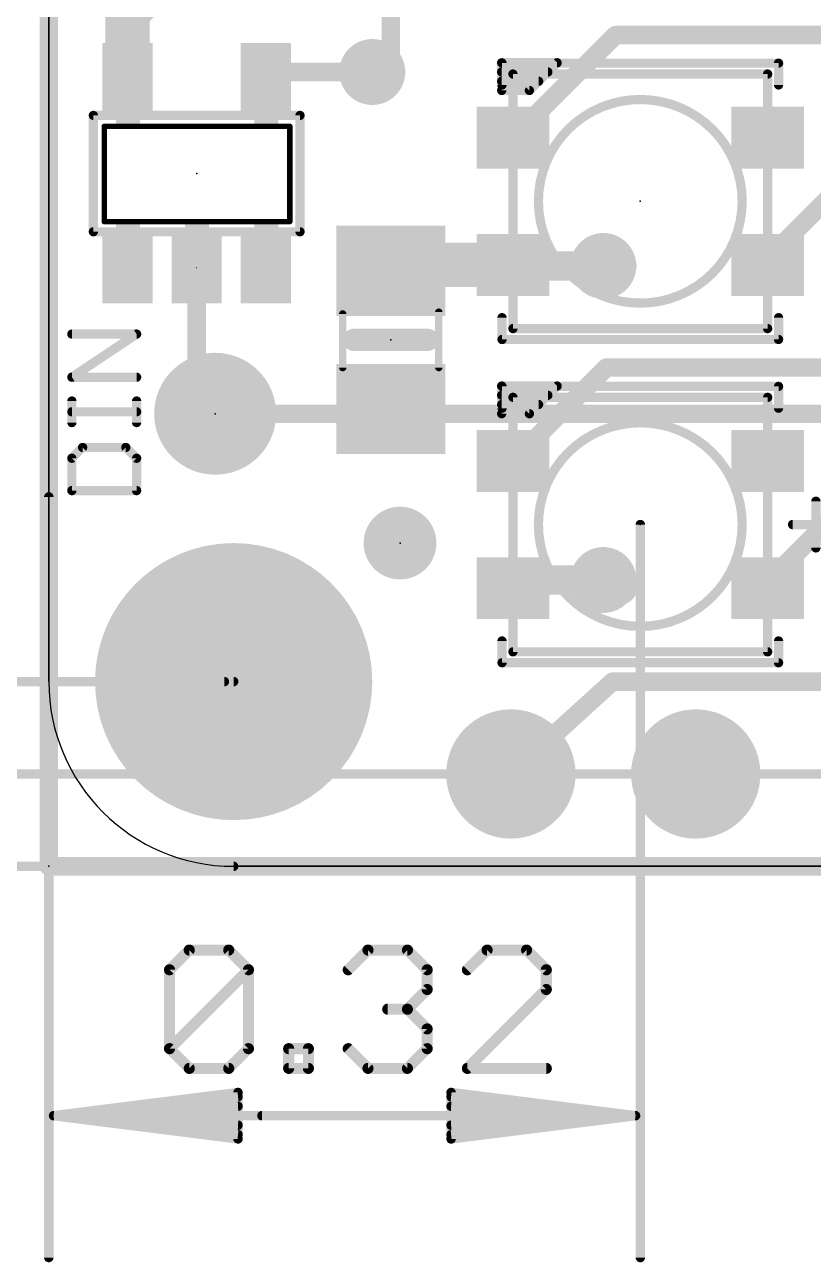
# Model space of a CAD drawing. Extents: x -9.8 to 63.1, y -5.4 to 29.5.
# Drawn here: x -0.33 to 10.5, y -5.44 to 11.57 of the extents above; entities that cross this region are included whole.
import ezdxf

# ---------------------------------------------------------------- set-up
doc = ezdxf.new("R2010")
doc.units = 0
for name, color, linetype in [('1', 12, 'CONTINUOUS'), ('16', 132, 'CONTINUOUS'), ('17', 110, 'CONTINUOUS'), ('18', 110, 'CONTINUOUS'), ('20', 4, 'CONTINUOUS'), ('21', 40, 'CONTINUOUS'), ('23', 53, 'CONTINUOUS'), ('47', 253, 'CONTINUOUS'), ('51', 253, 'CONTINUOUS')]:
    doc.layers.add(name, color=color, linetype=linetype)

# ---------------------------------------------------------------- blocks, each defined once
blk = doc.blocks.new('RECT')
blk.add_solid([(-0.5, -0.5), (0.5, -0.5), (-0.5, 0.5), (0.5, 0.5)])
blk = doc.blocks.new('PIE')
at = {"const_width": 0.5}
blk.add_lwpolyline([(0, -0.25, 1), (0, 0.25, 1), (0, -0.25)], format="xyb", dxfattribs=at)
blk = doc.blocks.new('ROUNDP')
at = {"const_width": 0.5}
blk.add_lwpolyline([(0, -0.25, 1), (0, 0.25, 1), (0, -0.25)], format="xyb", dxfattribs=at)
blk = doc.blocks.new('ROUNDV')
at = {"const_width": 0.5}
blk.add_lwpolyline([(0, -0.25, 1), (0, 0.25, 1), (0, -0.25)], format="xyb", dxfattribs=at)

msp = doc.modelspace()

# ---------------------------------------------------------------- linework, layer by layer
at = {"layer": '1'}
for points, const_width in [([(0, 22.86), (0, 0)], 0.254), ([(1.082, 11.739), (1.905, 12.628)], 0.6096), ([(1.082, 10.825), (1.082, 11.739)], 0.6096), ([(6.378, 10.019), (7.789, 11.43)], 0.254), ([(7.789, 11.43), (42.376, 11.43)], 0.254), ([(2.982, 10.825), (3.079, 10.922)], 0.254), ([(3.079, 10.922), (4.445, 10.922)], 0.254), ([(9.878, 8.354), (11.204, 9.68)], 0.254), ([(4.699, 8.189), (4.779, 8.269)], 0.6096), ([(4.779, 8.269), (6.378, 8.269)], 0.6096), ([(2.032, 8.235), (2.032, 6.223)], 0.254), ([(6.378, 8.269), (6.392, 8.255)], 0.4064), ([(6.392, 8.255), (7.62, 8.255)], 0.4064), ([(9.878, 8.269), (9.878, 8.354)], 0.254), ([(6.378, 5.574), (7.662, 6.858)], 0.254), ([(7.662, 6.858), (42.249, 6.858)], 0.254), ([(2.032, 6.223), (2.286, 6.223)], 0.254), ([(9.878, 3.909), (11.204, 5.235)], 0.254), ([(6.378, 3.824), (6.491, 3.937)], 0.4064), ([(6.491, 3.937), (7.62, 3.937)], 0.4064), ([(9.878, 3.824), (9.878, 3.909)], 0.254), ([(6.35, 1.27), (7.747, 2.54)], 0.254), ([(7.747, 2.54), (45.339, 2.54)], 0.254), ([(0, 0), (50.8, 0)], 0.254)]:
    msp.add_lwpolyline(points, dxfattribs=dict(at, const_width=const_width))
for points, const_width in [([(0.9702, 11.8425, 1), (1.1938, 11.6355)], 0.3048), ([(7.789, 11.4935, 1), (7.789, 11.3665)], 0.127), ([(7.8339, 11.3851, 1), (7.7441, 11.4749)], 0.127), ([(0.9296, 10.825, 1), (1.2344, 10.825)], 0.3048), ([(2.9371, 10.8699, 1), (3.0269, 10.7801)], 0.127), ([(3.079, 10.9855, 1), (3.079, 10.8585)], 0.127), ([(3.1239, 10.8771, 1), (3.0341, 10.9669)], 0.127), ([(4.445, 10.8585, 1), (4.445, 10.9855)], 0.127), ([(6.3331, 10.0639, 1), (6.4229, 9.9741)], 0.127), ([(4.779, 8.4214, 1), (4.779, 8.1166)], 0.3048), ([(4.8868, 8.1612, 1), (4.6712, 8.3768)], 0.3048), ([(6.378, 8.1166, 1), (6.378, 8.4214)], 0.3048), ([(2.0955, 8.235, 1), (1.9685, 8.235)], 0.127), ([(4.5912, 8.2968, 1), (4.8068, 8.0812)], 0.3048), ([(6.4498, 8.3408, 1), (6.3062, 8.1972)], 0.2032), ([(6.392, 8.3566, 1), (6.392, 8.1534)], 0.2032), ([(6.3202, 8.1832, 1), (6.4638, 8.3268)], 0.2032), ([(7.62, 8.1534, 1), (7.62, 8.3566)], 0.2032), ([(9.9415, 8.354, 1), (9.8145, 8.354)], 0.127), ([(9.8331, 8.3989, 1), (9.9229, 8.3091)], 0.127), ([(9.8145, 8.269, 1), (9.9415, 8.269)], 0.127), ([(7.662, 6.9215, 1), (7.662, 6.7945)], 0.127), ([(7.7069, 6.8131, 1), (7.6171, 6.9029)], 0.127), ([(2.032, 6.2865, 1), (2.032, 6.1595)], 0.127), ([(2.286, 6.1595, 1), (2.286, 6.2865)], 0.127), ([(1.9685, 6.223, 1), (2.0955, 6.223)], 0.127), ([(6.3331, 5.6189, 1), (6.4229, 5.5291)], 0.127), ([(6.491, 4.0386, 1), (6.491, 3.8354)], 0.2032), ([(6.5628, 3.8652, 1), (6.4192, 4.0088)], 0.2032), ([(7.62, 3.8354, 1), (7.62, 4.0386)], 0.2032), ([(6.3062, 3.8958, 1), (6.4498, 3.7522)], 0.2032), ([(9.9415, 3.909, 1), (9.8145, 3.909)], 0.127), ([(9.8331, 3.9539, 1), (9.9229, 3.8641)], 0.127), ([(9.8145, 3.824, 1), (9.9415, 3.824)], 0.127), ([(7.747, 2.6035, 1), (7.747, 2.4765)], 0.127), ([(7.7897, 2.493, 1), (7.7043, 2.587)], 0.127), ([(6.3073, 1.317, 1), (6.3927, 1.223)], 0.127), ([(0, 0.0635, 1), (0, -0.0635)], 0.127), ([(-0.0635, 0, 1), (0.0635, 0)], 0.127)]:
    msp.add_lwpolyline(points, format="xyb", dxfattribs=dict(at, const_width=const_width))
at = {"layer": '16'}
for points, const_width in [([(0, 22.86), (0, 0)], 0.254), ([(4.699, 11.176), (4.699, 17.526)], 0.254), ([(4.445, 10.922), (4.699, 11.176)], 0.254), ([(7.62, 8.255), (7.874, 8.255)], 0.4064), ([(2.286, 6.223), (15.113, 6.223)], 0.254), ([(7.62, 3.937), (7.747, 3.81)], 0.4064), ([(7.747, 3.81), (7.874, 3.81)], 0.4064), ([(0, 0), (50.8, 0)], 0.254)]:
    msp.add_lwpolyline(points, dxfattribs=dict(at, const_width=const_width))
for points, const_width in [([(4.6355, 11.176, 1), (4.7625, 11.176)], 0.127), ([(4.7439, 11.1311, 1), (4.6541, 11.2209)], 0.127), ([(4.4001, 10.9669, 1), (4.4899, 10.8771)], 0.127), ([(7.62, 8.3566, 1), (7.62, 8.1534)], 0.2032), ([(7.874, 8.1534, 1), (7.874, 8.3566)], 0.2032), ([(2.286, 6.2865, 1), (2.286, 6.1595)], 0.127), ([(7.6918, 4.0088, 1), (7.5482, 3.8652)], 0.2032), ([(7.747, 3.9116, 1), (7.747, 3.7084)], 0.2032), ([(7.6752, 3.7382, 1), (7.8188, 3.8818)], 0.2032), ([(7.874, 3.7084, 1), (7.874, 3.9116)], 0.2032), ([(0, 0.0635, 1), (0, -0.0635)], 0.127), ([(-0.0635, 0, 1), (0.0635, 0)], 0.127)]:
    msp.add_lwpolyline(points, format="xyb", dxfattribs=dict(at, const_width=const_width))
at = {"layer": '20'}
for p, q in [((0, 2.54), (0, 20.32)), ((0, 20.32), (0, 2.54)), ((48.26, 0), (2.54, 0)), ((2.54, 0), (48.26, 0))]:
    msp.add_line(p, q, dxfattribs=at)
msp.add_arc((2.54, 2.54), 2.54, 180, 270, dxfattribs=at)
msp.add_arc((2.54, 2.54), 2.54, 180, 270, dxfattribs=at)
at = {"layer": '21'}
for points, const_width in [([(6.223, 11.0808, 1), (6.223, 11.0173)], 0.0635), ([(6.2547, 11.049, 1), (6.1913, 11.049)], 0.0635), ([(6.228, 11.0758, 1), (6.228, 11.0122)], 0.0635), ([(6.2598, 11.044, 1), (6.1963, 11.044)], 0.0635), ([(7.0075, 11.0265, 1), (6.9625, 11.0715)], 0.0635), ([(6.985, 11.0173, 1), (6.985, 11.0808)], 0.0635), ([(10.0598, 11.044, 1), (9.9962, 11.044)], 0.0635), ([(10.028, 11.0122, 1), (10.028, 11.0758)], 0.0635), ([(6.223, 10.9538, 1), (6.223, 10.8902)], 0.0635), ([(6.858, 10.8902, 1), (6.858, 10.9538)], 0.0635), ([(6.223, 10.8268, 1), (6.223, 10.7632)], 0.0635), ([(6.223, 10.6998, 1), (6.223, 10.6363)], 0.0635), ([(6.223, 10.6998, 1), (6.223, 10.6363)], 0.0635), ([(6.1963, 10.744, 1), (6.2598, 10.744)], 0.0635), ([(6.5815, 10.6905, 1), (6.6265, 10.6455)], 0.0635), ([(6.604, 10.6363, 1), (6.604, 10.6998)], 0.0635), ([(6.604, 10.6363, 1), (6.604, 10.6998)], 0.0635), ([(6.731, 10.7632, 1), (6.731, 10.8268)], 0.0635), ([(9.9962, 10.744, 1), (10.0598, 10.744)], 0.0635), ([(6.1913, 10.668, 1), (6.2547, 10.668)], 0.0635), ([(0.6438, 10.325, 1), (0.5802, 10.325)], 0.0635), ([(3.4838, 10.325, 1), (3.4202, 10.325)], 0.0635), ([(0.7808, 10.175, 1), (0.7432, 10.175)], 0.0375), ([(0.762, 10.1938, 1), (0.762, 10.1563)], 0.0375), ([(3.3308, 10.175, 1), (3.2933, 10.175)], 0.0375), ([(3.312, 10.1563, 1), (3.312, 10.1938)], 0.0375), ([(0.762, 8.8838, 1), (0.762, 8.8462)], 0.0375), ([(0.7432, 8.865, 1), (0.7808, 8.865)], 0.0375), ([(3.2933, 8.865, 1), (3.3308, 8.865)], 0.0375), ([(3.312, 8.8462, 1), (3.312, 8.8838)], 0.0375), ([(0.5802, 8.725, 1), (0.6438, 8.725)], 0.0635), ([(3.4202, 8.725, 1), (3.4838, 8.725)], 0.0635), ([(2.0345, 8.235, 1), (2.0295, 8.235)], 0.005), ([(2.0295, 8.225, 1), (2.0345, 8.225)], 0.005), ([(6.2598, 7.544, 1), (6.1963, 7.544)], 0.0635), ([(10.0598, 7.544, 1), (9.9962, 7.544)], 0.0635), ([(0.3167, 7.3503, 1), (0.3167, 7.2868)], 0.0635), ([(1.2241, 7.2921, 1), (1.1889, 7.3449)], 0.0635), ([(1.2065, 7.2868, 1), (1.2065, 7.3503)], 0.0635), ([(4.191, 7.3152, 1), (4.191, 7.1628)], 0.1524), ([(5.207, 7.1628, 1), (5.207, 7.3152)], 0.1524), ([(6.228, 7.2758, 1), (6.228, 7.2123)], 0.0635), ([(6.1963, 7.244, 1), (6.2598, 7.244)], 0.0635), ([(9.9962, 7.244, 1), (10.0598, 7.244)], 0.0635), ([(10.028, 7.2123, 1), (10.028, 7.2758)], 0.0635), ([(0.3167, 6.7571, 1), (0.3167, 6.6936)], 0.0635), ([(0.2991, 6.7518, 1), (0.3344, 6.6989)], 0.0635), ([(1.2065, 6.6936, 1), (1.2065, 6.7571)], 0.0635), ([(6.2547, 6.604, 1), (6.1913, 6.604)], 0.0635), ([(6.223, 6.6357, 1), (6.223, 6.5723)], 0.0635), ([(6.2598, 6.599, 1), (6.1963, 6.599)], 0.0635), ([(6.228, 6.6307, 1), (6.228, 6.5673)], 0.0635), ([(7.0075, 6.5815, 1), (6.9625, 6.6265)], 0.0635), ([(6.985, 6.5723, 1), (6.985, 6.6357)], 0.0635), ([(10.0598, 6.599, 1), (9.9962, 6.599)], 0.0635), ([(10.028, 6.5673, 1), (10.028, 6.6307)], 0.0635), ([(6.223, 6.5088, 1), (6.223, 6.4453)], 0.0635), ([(6.858, 6.4453, 1), (6.858, 6.5088)], 0.0635), ([(0.3485, 6.3982, 1), (0.285, 6.3982)], 0.0635), ([(0.3167, 6.2817, 1), (0.3167, 6.2182)], 0.0635), ([(1.2383, 6.3982, 1), (1.1748, 6.3982)], 0.0635), ([(1.2065, 6.2182, 1), (1.2065, 6.2817)], 0.0635), ([(6.223, 6.3818, 1), (6.223, 6.3183)], 0.0635), ([(6.1963, 6.299, 1), (6.2598, 6.299)], 0.0635), ([(6.731, 6.3183, 1), (6.731, 6.3818)], 0.0635), ([(9.9962, 6.299, 1), (10.0598, 6.299)], 0.0635), ([(0.285, 6.1017, 1), (0.3485, 6.1017)], 0.0635), ([(1.1748, 6.1017, 1), (1.2383, 6.1017)], 0.0635), ([(6.223, 6.2547, 1), (6.223, 6.1913)], 0.0635), ([(6.223, 6.2547, 1), (6.223, 6.1913)], 0.0635), ([(6.1913, 6.223, 1), (6.2547, 6.223)], 0.0635), ([(6.5815, 6.2455, 1), (6.6265, 6.2005)], 0.0635), ([(6.604, 6.1913, 1), (6.604, 6.2547)], 0.0635), ([(6.604, 6.1913, 1), (6.604, 6.2547)], 0.0635), ([(0.465, 5.7911, 1), (0.465, 5.7276)], 0.0635), ([(0.4875, 5.7369, 1), (0.4426, 5.7818)], 0.0635), ([(1.0807, 5.7818, 1), (1.0358, 5.7369)], 0.0635), ([(1.0582, 5.7276, 1), (1.0582, 5.7911)], 0.0635), ([(0.3485, 5.611, 1), (0.285, 5.611)], 0.0635), ([(0.2943, 5.6335, 1), (0.3392, 5.5886)], 0.0635), ([(1.2383, 5.611, 1), (1.1748, 5.611)], 0.0635), ([(1.184, 5.5886, 1), (1.229, 5.6335)], 0.0635), ([(0.3167, 5.1979, 1), (0.3167, 5.1344)], 0.0635), ([(0.285, 5.1661, 1), (0.3485, 5.1661)], 0.0635), ([(1.1748, 5.1661, 1), (1.2383, 5.1661)], 0.0635), ([(1.2065, 5.1344, 1), (1.2065, 5.1979)], 0.0635), ([(6.2598, 3.099, 1), (6.1963, 3.099)], 0.0635), ([(10.0598, 3.099, 1), (9.9962, 3.099)], 0.0635), ([(6.228, 2.8308, 1), (6.228, 2.7672)], 0.0635), ([(6.1963, 2.799, 1), (6.2598, 2.799)], 0.0635), ([(9.9962, 2.799, 1), (10.0598, 2.799)], 0.0635), ([(10.028, 2.7672, 1), (10.028, 2.8308)], 0.0635)]:
    msp.add_lwpolyline(points, format="xyb", dxfattribs=dict(at, const_width=const_width))
for points, const_width in [([(6.223, 11.049), (6.223, 10.668)], 0.127), ([(6.985, 11.049), (6.223, 11.049)], 0.127), ([(6.228, 10.744), (6.228, 11.044)], 0.127), ([(6.228, 11.044), (10.028, 11.044)], 0.127), ([(6.604, 10.668), (6.985, 11.049)], 0.127), ([(10.028, 11.044), (10.028, 10.744)], 0.127), ([(6.223, 10.922), (6.858, 10.922)], 0.127), ([(6.223, 10.795), (6.731, 10.795)], 0.127), ([(6.223, 10.668), (6.604, 10.668)], 0.127), ([(6.223, 10.668), (6.604, 10.668)], 0.127), ([(0.612, 8.725), (0.612, 10.325)], 0.127), ([(3.452, 10.325), (3.452, 8.725)], 0.127), ([(0.762, 10.175), (3.312, 10.175)], 0.075), ([(0.762, 8.865), (0.762, 10.175)], 0.075), ([(3.312, 10.175), (3.312, 8.865)], 0.075), ([(3.312, 8.865), (0.762, 8.865)], 0.075), ([(2.032, 8.235), (2.032, 8.225)], 0.01), ([(6.228, 7.544), (6.228, 7.244)], 0.127), ([(10.028, 7.244), (10.028, 7.544)], 0.127), ([(0.3167, 6.7253), (1.2065, 7.3185)], 0.127), ([(1.2065, 7.3185), (0.3167, 7.3185)], 0.127), ([(5.207, 7.239), (4.191, 7.239)], 0.3048), ([(6.228, 7.244), (10.028, 7.244)], 0.127), ([(1.2065, 6.7253), (0.3167, 6.7253)], 0.127), ([(6.223, 6.604), (6.223, 6.223)], 0.127), ([(6.985, 6.604), (6.223, 6.604)], 0.127), ([(6.228, 6.299), (6.228, 6.599)], 0.127), ([(6.228, 6.599), (10.028, 6.599)], 0.127), ([(6.604, 6.223), (6.985, 6.604)], 0.127), ([(10.028, 6.599), (10.028, 6.299)], 0.127), ([(6.223, 6.477), (6.858, 6.477)], 0.127), ([(0.3167, 6.1017), (0.3167, 6.3982)], 0.127), ([(1.2065, 6.25), (0.3167, 6.25)], 0.127), ([(1.2065, 6.1017), (1.2065, 6.3982)], 0.127), ([(6.223, 6.35), (6.731, 6.35)], 0.127), ([(6.223, 6.223), (6.604, 6.223)], 0.127), ([(6.223, 6.223), (6.604, 6.223)], 0.127), ([(0.465, 5.7593), (0.3167, 5.611)], 0.127), ([(1.0582, 5.7593), (0.465, 5.7593)], 0.127), ([(1.2065, 5.611), (1.0582, 5.7593)], 0.127), ([(0.3167, 5.611), (0.3167, 5.1661)], 0.127), ([(1.2065, 5.1661), (1.2065, 5.611)], 0.127), ([(0.3167, 5.1661), (1.2065, 5.1661)], 0.127), ([(6.228, 3.099), (6.228, 2.799)], 0.127), ([(10.028, 2.799), (10.028, 3.099)], 0.127), ([(6.228, 2.799), (10.028, 2.799)], 0.127)]:
    msp.add_lwpolyline(points, dxfattribs=dict(at, const_width=const_width))
at = {"layer": '23'}
for p in [(2.032, 9.525), (8.128, 9.144), (4.699, 7.239), (2.286, 6.223), (8.128, 4.699), (4.826, 4.445), (0, 0)]:
    msp.add_point(p, dxfattribs=at)
at = {"layer": '47'}
for points, const_width in [([(0, 5.08), (0, -5.379)], 0.13), ([(10.541, 4.3798), (10.541, 5.0182)], 0.13), ([(8.128, 4.699), (8.128, -5.379)], 0.13), ([(8.128, 4.699), (8.128, -5.379)], 0.13), ([(10.2218, 4.699), (10.8602, 4.699)], 0.13), ([(2.413, 2.54), (-5.887, 2.54)], 0.13), ([(2.54, 2.54), (-3.093, 2.54)], 0.13), ([(24.13, 1.27), (-9.443, 1.27)], 0.13), ([(24.13, 0), (-9.443, 0)], 0.13), ([(2.54, 0), (-3.093, 0)], 0.13), ([(1.6588, -1.4225), (1.93, -1.1513)], 0.1524), ([(1.93, -1.1513), (2.4723, -1.1513)], 0.1524), ([(2.4723, -1.1513), (2.7435, -1.4225)], 0.1524), ([(4.1145, -1.4225), (4.3857, -1.1513)], 0.1524), ([(4.3857, -1.1513), (4.928, -1.1513)], 0.1524), ([(4.928, -1.1513), (5.1992, -1.4225)], 0.1524), ([(6.0229, -1.1513), (5.7517, -1.4225)], 0.1524), ([(6.5652, -1.1513), (6.0229, -1.1513)], 0.1524), ([(6.8364, -1.4225), (6.5652, -1.1513)], 0.1524), ([(1.6588, -2.5071), (1.6588, -1.4225)], 0.1524), ([(1.6588, -2.5071), (2.7435, -1.4225)], 0.1524), ([(2.7435, -1.4225), (2.7435, -2.5071)], 0.1524), ([(5.1992, -1.4225), (5.1992, -1.6936)], 0.1524), ([(6.8364, -1.6936), (6.8364, -1.4225)], 0.1524), ([(5.1992, -1.6936), (4.928, -1.9648)], 0.1524), ([(5.7517, -2.7783), (6.8364, -1.6936)], 0.1524), ([(4.928, -1.9648), (4.6569, -1.9648)], 0.1524), ([(4.928, -1.9648), (5.1992, -2.236)], 0.1524), ([(5.1992, -2.236), (5.1992, -2.5071)], 0.1524), ([(1.93, -2.7783), (1.6588, -2.5071)], 0.1524), ([(2.7435, -2.5071), (2.4723, -2.7783)], 0.1524), ([(3.296, -2.7783), (3.296, -2.5071)], 0.1524), ([(3.296, -2.5071), (3.5671, -2.5071)], 0.1524), ([(3.5671, -2.5071), (3.5671, -2.7783)], 0.1524), ([(4.3857, -2.7783), (4.1145, -2.5071)], 0.1524), ([(5.1992, -2.5071), (4.928, -2.7783)], 0.1524), ([(2.4723, -2.7783), (1.93, -2.7783)], 0.1524), ([(3.5671, -2.7783), (3.296, -2.7783)], 0.1524), ([(4.928, -2.7783), (4.3857, -2.7783)], 0.1524), ([(6.8364, -2.7783), (5.7517, -2.7783)], 0.1524), ([(0.065, -3.429), (2.6, -3.1098)], 0.13), ([(2.6, -3.1098), (2.6, -3.7482)], 0.13), ([(8.063, -3.429), (5.528, -3.1098)], 0.13), ([(5.528, -3.1098), (5.528, -3.7482)], 0.13), ([(8.063, -3.429), (5.528, -3.1098)], 0.13), ([(5.528, -3.1098), (5.528, -3.7482)], 0.13), ([(0.065, -3.429), (2.6, -3.169)], 0.13), ([(8.063, -3.429), (5.528, -3.169)], 0.13), ([(8.063, -3.429), (5.528, -3.169)], 0.13), ([(0.065, -3.429), (2.6, -3.299)], 0.13), ([(0.065, -3.429), (8.063, -3.429)], 0.13), ([(2.6, -3.7482), (0.065, -3.429)], 0.13), ([(2.6, -3.559), (0.065, -3.429)], 0.13), ([(2.6, -3.689), (0.065, -3.429)], 0.13), ([(8.063, -3.429), (2.928, -3.429)], 0.13), ([(8.063, -3.429), (5.528, -3.299)], 0.13), ([(8.063, -3.429), (5.528, -3.299)], 0.13), ([(5.528, -3.7482), (8.063, -3.429)], 0.13), ([(5.528, -3.559), (8.063, -3.429)], 0.13), ([(5.528, -3.689), (8.063, -3.429)], 0.13), ([(5.528, -3.7482), (8.063, -3.429)], 0.13), ([(5.528, -3.559), (8.063, -3.429)], 0.13), ([(5.528, -3.689), (8.063, -3.429)], 0.13)]:
    msp.add_lwpolyline(points, dxfattribs=dict(at, const_width=const_width))
for points, const_width in [([(0.0325, 5.08, 1), (-0.0325, 5.08)], 0.065), ([(10.5735, 5.0182, 1), (10.5085, 5.0182)], 0.065), ([(8.1605, 4.699, 1), (8.0955, 4.699)], 0.065), ([(8.1605, 4.699, 1), (8.0955, 4.699)], 0.065), ([(10.2218, 4.7315, 1), (10.2218, 4.6665)], 0.065), ([(10.5085, 4.3798, 1), (10.5735, 4.3798)], 0.065), ([(2.413, 2.5075, 1), (2.413, 2.5725)], 0.065), ([(2.54, 2.5075, 1), (2.54, 2.5725)], 0.065), ([(2.54, -0.0325, 1), (2.54, 0.0325)], 0.065), ([(1.93, -1.1132, 1), (1.93, -1.1894)], 0.0762), ([(1.9569, -1.1783, 1), (1.903, -1.1244)], 0.0762), ([(2.4992, -1.1244, 1), (2.4454, -1.1783)], 0.0762), ([(2.4723, -1.1894, 1), (2.4723, -1.1132)], 0.0762), ([(4.3857, -1.1132, 1), (4.3857, -1.1894)], 0.0762), ([(4.4126, -1.1783, 1), (4.3588, -1.1244)], 0.0762), ([(4.955, -1.1244, 1), (4.9011, -1.1783)], 0.0762), ([(4.928, -1.1894, 1), (4.928, -1.1132)], 0.0762), ([(6.0229, -1.1132, 1), (6.0229, -1.1894)], 0.0762), ([(6.0498, -1.1783, 1), (5.9959, -1.1244)], 0.0762), ([(6.5921, -1.1244, 1), (6.5383, -1.1783)], 0.0762), ([(6.5652, -1.1894, 1), (6.5652, -1.1132)], 0.0762), ([(1.6969, -1.4225, 1), (1.6207, -1.4225)], 0.0762), ([(1.6319, -1.3955, 1), (1.6858, -1.4494)], 0.0762), ([(2.7816, -1.4225, 1), (2.7054, -1.4225)], 0.0762), ([(2.7704, -1.4494, 1), (2.7165, -1.3955)], 0.0762), ([(2.7165, -1.4494, 1), (2.7704, -1.3955)], 0.0762), ([(4.0876, -1.3955, 1), (4.1415, -1.4494)], 0.0762), ([(5.2373, -1.4225, 1), (5.1611, -1.4225)], 0.0762), ([(5.1723, -1.4494, 1), (5.2261, -1.3955)], 0.0762), ([(5.7248, -1.3955, 1), (5.7786, -1.4494)], 0.0762), ([(6.8745, -1.4225, 1), (6.7983, -1.4225)], 0.0762), ([(6.8094, -1.4494, 1), (6.8633, -1.3955)], 0.0762), ([(5.1611, -1.6936, 1), (5.2373, -1.6936)], 0.0762), ([(5.2261, -1.7206, 1), (5.1723, -1.6667)], 0.0762), ([(6.7983, -1.6936, 1), (6.8745, -1.6936)], 0.0762), ([(6.8633, -1.7206, 1), (6.8094, -1.6667)], 0.0762), ([(4.6569, -1.9267, 1), (4.6569, -2.0029)], 0.0762), ([(4.955, -1.9379, 1), (4.9011, -1.9917)], 0.0762), ([(4.9011, -1.9379, 1), (4.955, -1.9917)], 0.0762), ([(4.928, -2.0029, 1), (4.928, -1.9267)], 0.0762), ([(5.2373, -2.236, 1), (5.1611, -2.236)], 0.0762), ([(5.1723, -2.2629, 1), (5.2261, -2.209)], 0.0762), ([(1.6858, -2.4802, 1), (1.6319, -2.5341)], 0.0762), ([(1.6319, -2.4802, 1), (1.6858, -2.5341)], 0.0762), ([(1.6207, -2.5071, 1), (1.6969, -2.5071)], 0.0762), ([(2.7054, -2.5071, 1), (2.7816, -2.5071)], 0.0762), ([(2.7704, -2.5341, 1), (2.7165, -2.4802)], 0.0762), ([(3.3341, -2.5071, 1), (3.2579, -2.5071)], 0.0762), ([(3.296, -2.469, 1), (3.296, -2.5452)], 0.0762), ([(3.6052, -2.5071, 1), (3.529, -2.5071)], 0.0762), ([(3.5671, -2.5452, 1), (3.5671, -2.469)], 0.0762), ([(4.1415, -2.4802, 1), (4.0876, -2.5341)], 0.0762), ([(5.1611, -2.5071, 1), (5.2373, -2.5071)], 0.0762), ([(5.2261, -2.5341, 1), (5.1723, -2.4802)], 0.0762), ([(1.93, -2.7402, 1), (1.93, -2.8164)], 0.0762), ([(1.903, -2.8052, 1), (1.9569, -2.7514)], 0.0762), ([(2.4454, -2.7514, 1), (2.4992, -2.8052)], 0.0762), ([(2.4723, -2.8164, 1), (2.4723, -2.7402)], 0.0762), ([(3.296, -2.7402, 1), (3.296, -2.8164)], 0.0762), ([(3.5671, -2.8164, 1), (3.5671, -2.7402)], 0.0762), ([(4.3857, -2.7402, 1), (4.3857, -2.8164)], 0.0762), ([(4.3588, -2.8052, 1), (4.4126, -2.7514)], 0.0762), ([(4.9011, -2.7514, 1), (4.955, -2.8052)], 0.0762), ([(4.928, -2.8164, 1), (4.928, -2.7402)], 0.0762), ([(5.7517, -2.7402, 1), (5.7517, -2.8164)], 0.0762), ([(5.7248, -2.7514, 1), (5.7786, -2.8052)], 0.0762), ([(6.8364, -2.8164, 1), (6.8364, -2.7402)], 0.0762), ([(3.2579, -2.7783, 1), (3.3341, -2.7783)], 0.0762), ([(3.529, -2.7783, 1), (3.6052, -2.7783)], 0.0762), ([(2.6325, -3.1098, 1), (2.5675, -3.1098)], 0.065), ([(2.6041, -3.142, 1), (2.5959, -3.0775)], 0.065), ([(5.5321, -3.0775, 1), (5.5239, -3.142)], 0.065), ([(5.5321, -3.0775, 1), (5.5239, -3.142)], 0.065), ([(5.5605, -3.1098, 1), (5.4955, -3.1098)], 0.065), ([(5.5605, -3.1098, 1), (5.4955, -3.1098)], 0.065), ([(2.6033, -3.2013, 1), (2.5967, -3.1367)], 0.065), ([(5.5313, -3.1367, 1), (5.5247, -3.2013)], 0.065), ([(5.5313, -3.1367, 1), (5.5247, -3.2013)], 0.065), ([(0.065, -3.3965, 1), (0.065, -3.4615)], 0.065), ([(0.0691, -3.3968, 1), (0.0609, -3.4612)], 0.065), ([(0.0633, -3.3965, 1), (0.0667, -3.4615)], 0.065), ([(0.0667, -3.3965, 1), (0.0633, -3.4615)], 0.065), ([(0.0683, -3.3967, 1), (0.0617, -3.4613)], 0.065), ([(0.0617, -3.3967, 1), (0.0683, -3.4613)], 0.065), ([(0.0609, -3.3968, 1), (0.0691, -3.4612)], 0.065), ([(2.6017, -3.3315, 1), (2.5983, -3.2665)], 0.065), ([(2.928, -3.3965, 1), (2.928, -3.4615)], 0.065), ([(5.5297, -3.2665, 1), (5.5263, -3.3315)], 0.065), ([(5.5297, -3.2665, 1), (5.5263, -3.3315)], 0.065), ([(8.0671, -3.4612, 1), (8.0589, -3.3968)], 0.065), ([(8.0671, -3.4612, 1), (8.0589, -3.3968)], 0.065), ([(8.0589, -3.4612, 1), (8.0671, -3.3968)], 0.065), ([(8.0589, -3.4612, 1), (8.0671, -3.3968)], 0.065), ([(8.0663, -3.4613, 1), (8.0597, -3.3967)], 0.065), ([(8.0663, -3.4613, 1), (8.0597, -3.3967)], 0.065), ([(8.0597, -3.4613, 1), (8.0663, -3.3967)], 0.065), ([(8.0597, -3.4613, 1), (8.0663, -3.3967)], 0.065), ([(8.0613, -3.4615, 1), (8.0647, -3.3965)], 0.065), ([(8.0647, -3.4615, 1), (8.0613, -3.3965)], 0.065), ([(8.0613, -3.4615, 1), (8.0647, -3.3965)], 0.065), ([(8.0647, -3.4615, 1), (8.0613, -3.3965)], 0.065), ([(8.063, -3.4615, 1), (8.063, -3.3965)], 0.065), ([(8.063, -3.4615, 1), (8.063, -3.3965)], 0.065), ([(2.5983, -3.5915, 1), (2.6017, -3.5265)], 0.065), ([(5.5263, -3.5265, 1), (5.5297, -3.5915)], 0.065), ([(5.5263, -3.5265, 1), (5.5297, -3.5915)], 0.065), ([(2.5675, -3.7482, 1), (2.6325, -3.7482)], 0.065), ([(2.5959, -3.7805, 1), (2.6041, -3.716)], 0.065), ([(2.5967, -3.7213, 1), (2.6033, -3.6567)], 0.065), ([(5.5247, -3.6567, 1), (5.5313, -3.7213)], 0.065), ([(5.5247, -3.6567, 1), (5.5313, -3.7213)], 0.065), ([(5.5239, -3.716, 1), (5.5321, -3.7805)], 0.065), ([(5.5239, -3.716, 1), (5.5321, -3.7805)], 0.065), ([(5.4955, -3.7482, 1), (5.5605, -3.7482)], 0.065), ([(5.4955, -3.7482, 1), (5.5605, -3.7482)], 0.065), ([(-0.0325, -5.379, 1), (0.0325, -5.379)], 0.065), ([(8.0955, -5.379, 1), (8.1605, -5.379)], 0.065), ([(8.0955, -5.379, 1), (8.1605, -5.379)], 0.065)]:
    msp.add_lwpolyline(points, format="xyb", dxfattribs=dict(at, const_width=const_width))
at = {"layer": '51'}
for points, const_width in [([(6.378, 10.9258, 1), (6.378, 10.8622)], 0.0635), ([(6.4097, 10.894, 1), (6.3463, 10.894)], 0.0635), ([(9.9098, 10.894, 1), (9.8462, 10.894)], 0.0635), ([(9.878, 10.8622, 1), (9.878, 10.9258)], 0.0635), ([(8.128, 7.744, 1), (8.128, 10.544, 1), (8.128, 7.744)], 0.127), ([(0.612, 10.3568, 1), (0.612, 10.2933)], 0.0635), ([(3.452, 10.2933, 1), (3.452, 10.3568)], 0.0635), ([(0.612, 8.7568, 1), (0.612, 8.6932)], 0.0635), ([(3.452, 8.6932, 1), (3.452, 8.7568)], 0.0635), ([(5.3844, 7.62, 1), (5.3336, 7.62)], 0.0508), ([(4.0644, 7.595, 1), (4.0136, 7.595)], 0.0508), ([(6.378, 7.4257, 1), (6.378, 7.3623)], 0.0635), ([(6.3463, 7.394, 1), (6.4097, 7.394)], 0.0635), ([(9.8462, 7.394, 1), (9.9098, 7.394)], 0.0635), ([(9.878, 7.3623, 1), (9.878, 7.4257)], 0.0635), ([(4.0136, 6.858, 1), (4.0644, 6.858)], 0.0508), ([(5.3336, 6.858, 1), (5.3844, 6.858)], 0.0508), ([(6.378, 6.4808, 1), (6.378, 6.4173)], 0.0635), ([(6.4097, 6.449, 1), (6.3463, 6.449)], 0.0635), ([(9.9098, 6.449, 1), (9.8462, 6.449)], 0.0635), ([(9.878, 6.4173, 1), (9.878, 6.4808)], 0.0635), ([(8.128, 3.299, 1), (8.128, 6.099, 1), (8.128, 3.299)], 0.127), ([(6.378, 2.9808, 1), (6.378, 2.9173)], 0.0635), ([(6.3463, 2.949, 1), (6.4097, 2.949)], 0.0635), ([(9.8462, 2.949, 1), (9.9098, 2.949)], 0.0635), ([(9.878, 2.9173, 1), (9.878, 2.9808)], 0.0635)]:
    msp.add_lwpolyline(points, format="xyb", dxfattribs=dict(at, const_width=const_width))
for points, const_width in [([(6.378, 10.894), (9.878, 10.894)], 0.127), ([(6.378, 7.394), (6.378, 10.894)], 0.127), ([(9.878, 10.894), (9.878, 7.394)], 0.127), ([(0.612, 10.325), (3.452, 10.325)], 0.127), ([(3.452, 8.725), (0.612, 8.725)], 0.127), ([(5.359, 7.62), (5.359, 6.858)], 0.1016), ([(4.039, 7.595), (4.039, 6.858)], 0.1016), ([(9.878, 7.394), (6.378, 7.394)], 0.127), ([(6.378, 6.449), (9.878, 6.449)], 0.127), ([(6.378, 2.949), (6.378, 6.449)], 0.127), ([(9.878, 6.449), (9.878, 2.949)], 0.127), ([(9.878, 2.949), (6.378, 2.949)], 0.127)]:
    msp.add_lwpolyline(points, dxfattribs=dict(at, const_width=const_width))

# ---------------------------------------------------------------- block references
at = {"layer": '1', "xscale": 0.69, "yscale": 0.99}
for p in [(1.082, 10.825), (2.982, 10.825), (1.082, 8.235), (2.032, 8.235), (2.982, 8.235)]:
    msp.add_blockref('RECT', p, dxfattribs=at)
at = {"layer": '1', "xscale": 0.85, "rotation": 90}
for p in [(6.378, 10.019), (9.878, 10.019), (6.378, 8.269), (9.878, 8.269), (6.378, 5.574), (9.878, 5.574), (6.378, 3.824), (9.878, 3.824)]:
    msp.add_blockref('RECT', p, dxfattribs=at)
at = {"layer": '1', "xscale": 1.24, "yscale": 1.5, "rotation": 270}
for p in [(4.699, 8.189), (4.699, 6.289)]:
    msp.add_blockref('RECT', p, dxfattribs=at)
at = {"layer": '1'}
msp.add_blockref('PIE', (4.826, 4.445), dxfattribs=at)
at = {"layer": '17', "xscale": 1.6764, "yscale": 1.6764, "rotation": 90}
msp.add_blockref('ROUNDP', (2.286, 6.223), dxfattribs=at)
msp.add_blockref('ROUNDP', (2.286, 6.223), dxfattribs=at)
at = {"layer": '17'}
for p, xscale, yscale in [((2.54, 2.54), 3.81, 3.81), ((2.54, 2.54), 3.81, 3.81), ((6.35, 1.27), 1.778, 1.778), ((6.35, 1.27), 1.778, 1.778), ((8.89, 1.27), 1.778, 1.778), ((8.89, 1.27), 1.778, 1.778)]:
    msp.add_blockref('ROUNDP', p, dxfattribs=dict(at, xscale=xscale, yscale=yscale))
at = {"layer": '18', "xscale": 0.9064, "yscale": 0.9064}
for p in [(4.445, 10.922), (4.445, 10.922), (7.62, 8.255), (7.62, 8.255), (7.62, 3.937), (7.62, 3.937)]:
    msp.add_blockref('ROUNDV', p, dxfattribs=at)
at = {"layer": '51'}
for p, xscale, yscale in [((1.087, 10.58), 0.33, 0.75), ((2.987, 10.57), 0.33, 0.75), ((1.087, 8.48), 0.33, 0.75), ((2.037, 8.48), 0.33, 0.75), ((2.987, 8.48), 0.33, 0.75), ((2.286, 6.223), 0.508, 0.508)]:
    msp.add_blockref('RECT', p, dxfattribs=dict(at, xscale=xscale, yscale=yscale))
at = {"layer": '51', "xscale": 0.7501, "yscale": 1.4501, "rotation": 270}
for p in [(4.7001, 7.9562), (4.7001, 6.5084)]:
    msp.add_blockref('RECT', p, dxfattribs=at)

doc.saveas('drawing.dxf')
